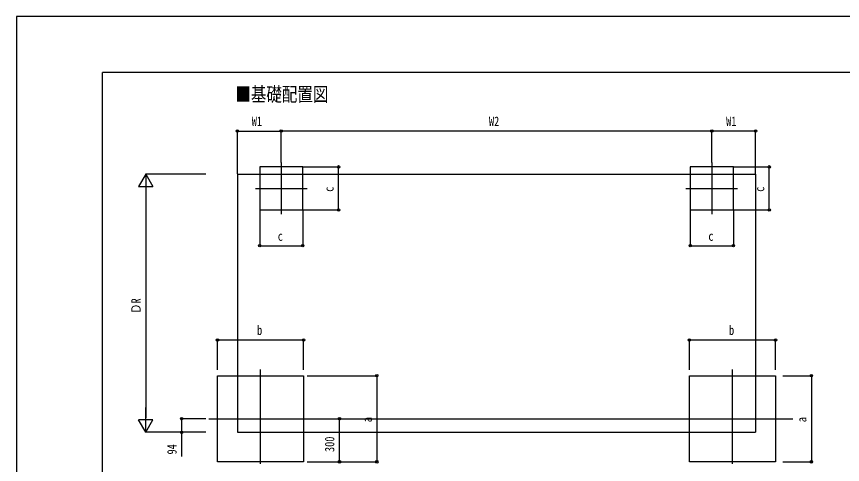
# Model space of a CAD drawing. Units: millimetres, scale not verified. Extents: x -8410 to 8410, y -5940 to 5940.
# Drawn here: x -8410 to -2656, y 2817 to 5940 of the extents above; entities that cross this region are included whole.
import ezdxf
from ezdxf.enums import TextEntityAlignment as Align

# ---------------------------------------------------------------- set-up
doc = ezdxf.new("R2010")
doc.units = ezdxf.units.MM
doc.header["$LTSCALE"] = 30
for name, color, linetype in [('0-2_USER1', 3, 'Continuous'), ('0-3_YKK_12', 2, 'Continuous'), ('0-5_YKK_A1', 4, 'Continuous'), ('0-6_YKK_D', 6, 'Continuous'), ('0-7_YKK_ZWAK', 7, 'Continuous')]:
    doc.layers.add(name, color=color, linetype=linetype)
doc.styles.add('ＭＳ ゴシック', font='')
doc.styles.get('ＭＳ ゴシック').set_extended_font_data('MS Gothic')

msp = doc.modelspace()

# ---------------------------------------------------------------- linework, layer by layer
at = {"layer": '0-3_YKK_12'}
for p, q in [((-6565.96, 4921.96), (-6565.96, 4561.96)), ((-3565.96, 4921.96), (-3565.96, 4561.96)), ((-6745.96, 4741.96), (-6385.96, 4741.96)), ((-3745.96, 4741.96), (-3385.96, 4741.96)), ((-6709.96, 2822.51), (-6709.96, 3480.15)), ((-3421.96, 2822.51), (-3421.96, 3480.15)), ((-7069.7, 3135.96), (-3001.46, 3135.96))]:
    msp.add_line(p, q, dxfattribs=at)
at = {"layer": '0-5_YKK_A1'}
for p, q in [((-6870.96, 4841.96), (-6870.96, 3041.96)), ((-6870.96, 4841.96), (-3260.96, 4841.96)), ((-3260.96, 4841.96), (-3260.96, 3041.96)), ((-6870.96, 3041.96), (-3260.96, 3041.96))]:
    msp.add_line(p, q, dxfattribs=at)
for points in [[(-6715.96, 4591.96), (-6415.96, 4591.96), (-6415.96, 4891.96), (-6715.96, 4891.96)], [(-3715.96, 4591.96), (-3415.96, 4591.96), (-3415.96, 4891.96), (-3715.96, 4891.96)], [(-7009.96, 3435.96), (-6409.96, 3435.96), (-6409.96, 2835.96), (-7009.96, 2835.96)], [(-3721.96, 3435.96), (-3121.96, 3435.96), (-3121.96, 2835.96), (-3721.96, 2835.96)]]:
    msp.add_lwpolyline(points, close=True, dxfattribs=at)
at = {"layer": '0-6_YKK_D'}
for p, q in [((-6870.96, 4842.96), (-6870.96, 5142.96)), ((-6870.96, 5141.96), (-6565.96, 5141.96)), ((-6565.96, 4922.96), (-6565.96, 5142.96)), ((-6565.96, 4922.96), (-6565.96, 5142.96)), ((-3565.96, 5141.96), (-6565.96, 5141.96)), ((-3565.96, 4922.96), (-3565.96, 5142.96)), ((-3565.96, 4922.96), (-3565.96, 5142.96)), ((-3260.96, 5141.96), (-3565.96, 5141.96)), ((-3260.96, 4842.96), (-3260.96, 5142.96)), ((-6414.96, 4891.96), (-6164.96, 4891.96)), ((-6165.96, 4591.96), (-6165.96, 4891.96)), ((-3414.96, 4891.96), (-3164.96, 4891.96)), ((-3165.96, 4591.96), (-3165.96, 4891.96)), ((-7509.96, 4841.96), (-7559.96, 4755.36)), ((-7091.22, 4841.96), (-7510.96, 4841.96)), ((-7509.96, 4841.96), (-7459.96, 4755.36)), ((-7509.96, 4841.96), (-7509.96, 4668.76)), ((-7559.96, 4755.36), (-7459.96, 4755.36)), ((-7509.96, 4741.96), (-7509.96, 3141.96)), ((-6715.96, 4590.96), (-6715.96, 4340.96)), ((-6415.96, 4590.96), (-6415.96, 4340.96)), ((-6414.96, 4591.96), (-6164.96, 4591.96)), ((-3715.96, 4590.96), (-3715.96, 4340.96)), ((-3415.96, 4590.96), (-3415.96, 4340.96)), ((-3414.96, 4591.96), (-3164.96, 4591.96)), ((-6715.96, 4341.96), (-6415.96, 4341.96)), ((-3715.96, 4341.96), (-3415.96, 4341.96)), ((-7009.96, 3478.06), (-7009.96, 3686.96)), ((-7009.96, 3685.96), (-6409.96, 3685.96)), ((-6409.96, 3478.06), (-6409.96, 3686.96)), ((-3721.96, 3478.06), (-3721.96, 3686.96)), ((-3721.96, 3685.96), (-3121.96, 3685.96)), ((-3121.96, 3478.06), (-3121.96, 3686.96)), ((-6384.96, 3435.96), (-5898.96, 3435.96)), ((-5899.96, 3435.96), (-5899.96, 2835.96)), ((-3072.2, 3435.96), (-2870.96, 3435.96)), ((-2871.96, 3435.96), (-2871.96, 2835.96)), ((-7509.96, 3041.96), (-7509.96, 3215.17)), ((-7509.96, 3041.96), (-7559.96, 3128.57)), ((-7459.96, 3128.57), (-7559.96, 3128.57)), ((-7509.96, 3041.96), (-7459.96, 3128.57)), ((-7091.22, 3135.96), (-7260.96, 3135.96)), ((-6384.96, 3135.96), (-6158.96, 3135.96)), ((-6159.96, 2835.96), (-6159.96, 3135.96)), ((-7091.22, 3041.96), (-7510.96, 3041.96)), ((-7091.22, 3041.96), (-7260.96, 3041.96)), ((-6384.96, 2835.96), (-5898.96, 2835.96)), ((-6384.96, 2835.96), (-6158.96, 2835.96)), ((-3072.2, 2835.96), (-2870.96, 2835.96))]:
    msp.add_line(p, q, dxfattribs=at)
msp.add_lwpolyline([(-7259.96, 3135.96), (-7259.96, 3041.96), (-7259.96, 2872.36)], dxfattribs=at)
for centre in [(-6870.96, 5141.96), (-6565.96, 5141.96), (-6565.96, 5141.96), (-3565.96, 5141.96), (-3565.96, 5141.96), (-3260.96, 5141.96), (-6165.96, 4891.96), (-3165.96, 4891.96), (-6165.96, 4591.96), (-3165.96, 4591.96), (-6715.96, 4341.96), (-6415.96, 4341.96), (-3715.96, 4341.96), (-3415.96, 4341.96), (-7009.96, 3685.96), (-6409.96, 3685.96), (-3721.96, 3685.96), (-3121.96, 3685.96), (-5899.96, 3435.96), (-2871.96, 3435.96), (-7259.96, 3135.96), (-6159.96, 3135.96), (-7259.96, 3041.96), (-6159.96, 2835.96), (-5899.96, 2835.96), (-2871.96, 2835.96)]:
    msp.add_circle(centre, 8.5, dxfattribs=at)
at = {"layer": '0-7_YKK_ZWAK'}
for p in [(7790.04, 5550), (-7809.96, -5050)]:
    msp.add_line(p, (-7809.96, 5550), dxfattribs=at)
msp.add_lwpolyline([(-8410, -5940), (8410, -5940), (8410, 5940), (-8410, 5940)], close=True, dxfattribs=at)

# ---------------------------------------------------------------- texts
at = {"layer": '0-2_USER1', "style": 'ＭＳ ゴシック', "width": 0.8}
msp.add_text('■基礎配置図', height=98.97, dxfattribs=at).set_placement((-6885.36, 5318.96), align=Align.BOTTOM_LEFT)
at = {"layer": '0-6_YKK_D', "style": 'ＭＳ ゴシック', "width": 0.8}
for s, p in [('W1', (-6771.26, 5156.96)), ('W2', (-5118.76, 5156.96)), ('W1', (-3466.26, 5156.96)), ('c', (-6589.96, 4356.96)), ('c', (-3589.96, 4356.96)), ('b', (-6733.96, 3700.96)), ('b', (-3445.96, 3700.96))]:
    msp.add_text(s, height=65.98, dxfattribs=at).set_placement(p, align=Align.BOTTOM_LEFT)
for s, p in [('c', (-6180.96, 4717.96)), ('c', (-3180.96, 4717.96)), ('ＤR', (-7524.96, 3867.56)), ('a', (-5914.96, 3111.96)), ('a', (-2886.96, 3111.96)), ('300', (-6175.96, 2904.36)), ('94', (-7274.96, 2887.36))]:
    msp.add_text(s, height=65.98, rotation=90, dxfattribs=at).set_placement(p, align=Align.BOTTOM_LEFT)

doc.saveas('drawing.dxf')
